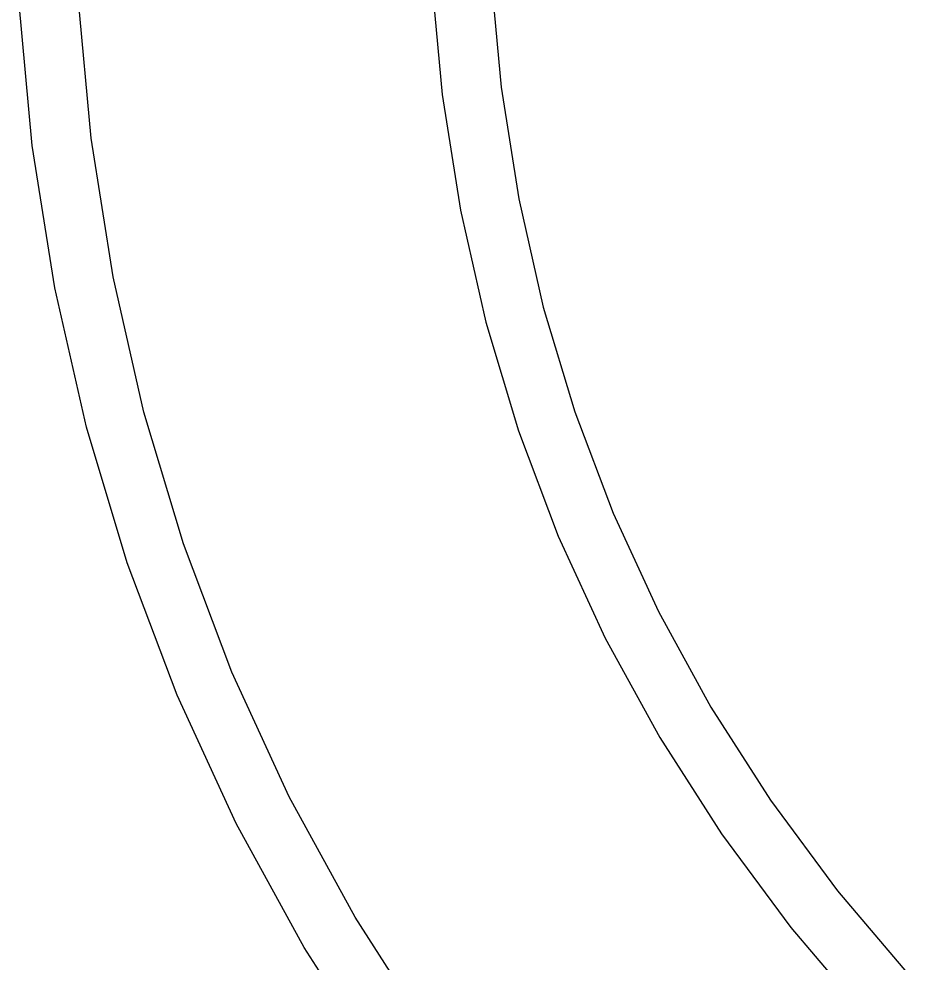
# Model space of a CAD drawing. Header units: metres. Extents: x 0.4 to 35.2, y -0.3 to 6.2.
# Drawn here: x 6.2604 to 6.6442, y 2.9726 to 3.3781 of the extents above; entities that cross this region are included whole.
import ezdxf

# ---------------------------------------------------------------- set-up
doc = ezdxf.new("R2010")
doc.units = ezdxf.units.M
doc.layers.add('P_PROPUESTO', color=5, linetype='Continuous')

msp = doc.modelspace()

# ---------------------------------------------------------------- linework, layer by layer
at = {"layer": 'P_PROPUESTO'}
for p, q in [((6.46303, 3.39855), (6.46762, 3.34884)), ((6.43758, 3.39701), (6.44231, 3.34569)), ((6.26618, 3.32378), (6.26041, 3.38627)), ((6.29148, 3.32693), (6.28587, 3.38782)), ((6.44231, 3.34569), (6.45015, 3.296)), ((6.46762, 3.34884), (6.4752, 3.3008)), ((6.30088, 3.26739), (6.29148, 3.32693)), ((6.27584, 3.26259), (6.26618, 3.32378)), ((6.4752, 3.3008), (6.48575, 3.25435)), ((6.45015, 3.296), (6.46109, 3.24788)), ((6.31409, 3.20926), (6.30088, 3.26739)), ((6.28943, 3.20278), (6.27584, 3.26259)), ((6.48575, 3.25435), (6.49925, 3.2094)), ((6.46109, 3.24788), (6.4751, 3.20124)), ((6.33111, 3.15262), (6.31409, 3.20926)), ((6.49925, 3.2094), (6.51573, 3.16585)), ((6.30695, 3.14446), (6.28943, 3.20278)), ((6.4751, 3.20124), (6.4922, 3.15603)), ((6.51573, 3.16585), (6.53519, 3.12359)), ((6.4922, 3.15603), (6.5124, 3.11217)), ((6.35194, 3.09753), (6.33111, 3.15262)), ((6.32841, 3.08771), (6.30695, 3.14446)), ((6.53519, 3.12359), (6.55771, 3.08253)), ((6.5124, 3.11217), (6.53576, 3.06957)), ((6.37656, 3.04407), (6.35194, 3.09753)), ((6.35378, 3.03264), (6.32841, 3.08771)), ((6.55771, 3.08253), (6.58333, 3.04259)), ((6.53576, 3.06957), (6.56231, 3.02819)), ((6.40493, 2.99231), (6.37656, 3.04407)), ((6.58333, 3.04259), (6.61214, 3.00372)), ((6.38299, 2.97935), (6.35378, 3.03264)), ((6.56231, 3.02819), (6.59211, 2.98798)), ((6.61214, 3.00372), (6.64422, 2.96589)), ((6.43701, 2.94232), (6.40493, 2.99231)), ((6.59211, 2.98798), (6.62523, 2.94892)), ((6.41598, 2.92792), (6.38299, 2.97935))]:
    msp.add_line(p, q, dxfattribs=at)

doc.saveas('drawing.dxf')
